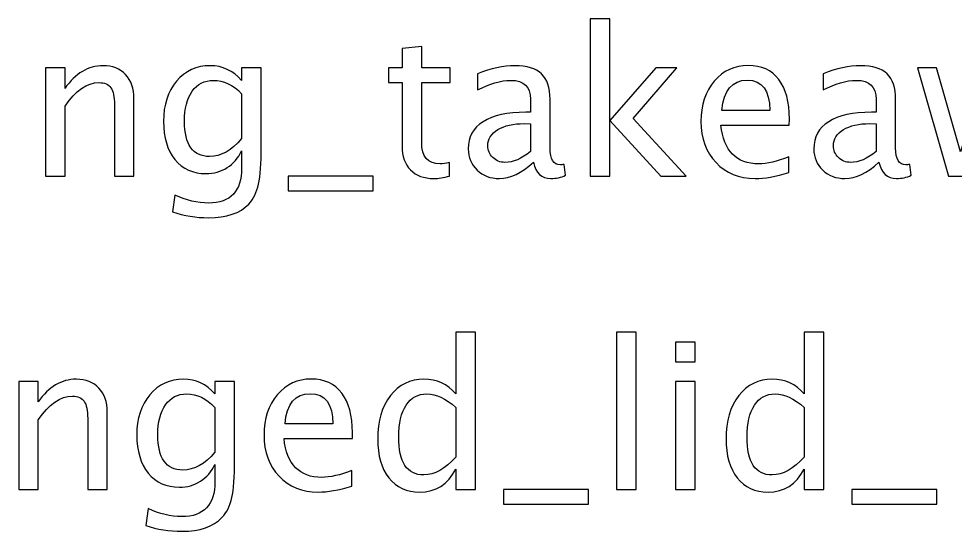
# Model space of a CAD drawing. Header units: centimetres. Extents: x -42.5 to 44.4, y -43.5 to 43.2.
# Drawn here: x -36.78 to -30.95, y 25.96 to 29.15 of the extents above; entities that cross this region are included whole.
import ezdxf

# ---------------------------------------------------------------- set-up
doc = ezdxf.new("R2010")
doc.units = ezdxf.units.CM
doc.header["$MEASUREMENT"] = 0
doc.layers.add('Layer 1', color=7, linetype='Continuous')

msp = doc.modelspace()

# ---------------------------------------------------------------- linework, layer by layer
at = {"layer": 'Layer 1'}
for points, knots in [([(-33.22463, 28.17044), (-33.22463, 28.17044), (-33.22463, 29.14961), (-33.22463, 29.14961), (-33.22463, 29.14961), (-33.22463, 29.14961), (-33.10271, 29.14961), (-33.10271, 29.14961), (-33.10271, 29.14961), (-33.10271, 29.14961), (-33.10271, 28.51694), (-33.10271, 28.51694), (-33.10271, 28.51694), (-33.10271, 28.51694), (-32.81696, 28.84354), (-32.81696, 28.84354), (-32.81696, 28.84354), (-32.81696, 28.84354), (-32.6853, 28.84354), (-32.6853, 28.84354), (-32.6853, 28.84354), (-32.6853, 28.84354), (-32.95835, 28.52943), (-32.95835, 28.52943), (-32.95835, 28.52943), (-32.95835, 28.52943), (-32.62815, 28.17044), (-32.62815, 28.17044), (-32.62815, 28.17044), (-32.62815, 28.17044), (-32.78521, 28.17044), (-32.78521, 28.17044), (-32.78521, 28.17044), (-32.78521, 28.17044), (-33.10271, 28.51567), (-33.10271, 28.51567), (-33.10271, 28.51567), (-33.10271, 28.51567), (-33.10271, 28.17044), (-33.10271, 28.17044), (-33.10271, 28.17044), (-33.10271, 28.17044), (-33.22463, 28.17044), (-33.22463, 28.17044)], [0, 0, 0, 0, 0.0833333, 0.0833333, 0.0833333, 0.0833333, 0.1666667, 0.1666667, 0.1666667, 0.1666667, 0.25, 0.25, 0.25, 0.25, 0.3333333, 0.3333333, 0.3333333, 0.3333333, 0.4166667, 0.4166667, 0.4166667, 0.4166667, 0.5, 0.5, 0.5, 0.5, 0.5833333, 0.5833333, 0.5833333, 0.5833333, 0.6666667, 0.6666667, 0.6666667, 0.6666667, 0.75, 0.75, 0.75, 0.75, 0.8333333, 0.8333333, 0.8333333, 0.8333333, 1, 1, 1, 1]), ([(-34.09987, 28.17065), (-34.13755, 28.16028), (-34.17035, 28.1552), (-34.19808, 28.1552), (-34.19808, 28.1552), (-34.26031, 28.1552), (-34.30878, 28.17298), (-34.3435, 28.20854), (-34.3435, 28.20854), (-34.37842, 28.2441), (-34.39578, 28.29342), (-34.39578, 28.35671), (-34.39578, 28.35671), (-34.39578, 28.35671), (-34.39578, 28.7521), (-34.39578, 28.7521), (-34.39578, 28.7521), (-34.39578, 28.7521), (-34.48002, 28.7521), (-34.48002, 28.7521), (-34.48002, 28.7521), (-34.48002, 28.7521), (-34.48002, 28.84354), (-34.48002, 28.84354), (-34.48002, 28.84354), (-34.48002, 28.84354), (-34.39578, 28.84354), (-34.39578, 28.84354), (-34.39578, 28.84354), (-34.39578, 28.84354), (-34.39578, 28.96525), (-34.39578, 28.96525), (-34.39578, 28.96525), (-34.39578, 28.96525), (-34.27386, 28.97689), (-34.27386, 28.97689), (-34.27386, 28.97689), (-34.27386, 28.97689), (-34.27386, 28.84354), (-34.27386, 28.84354), (-34.27386, 28.84354), (-34.27386, 28.84354), (-34.09733, 28.84354), (-34.09733, 28.84354), (-34.09733, 28.84354), (-34.09733, 28.84354), (-34.09733, 28.7521), (-34.09733, 28.7521), (-34.09733, 28.7521), (-34.09733, 28.7521), (-34.27386, 28.7521), (-34.27386, 28.7521), (-34.27386, 28.7521), (-34.27386, 28.7521), (-34.27386, 28.37872), (-34.27386, 28.37872), (-34.27386, 28.37872), (-34.27386, 28.29067), (-34.23555, 28.24664), (-34.15914, 28.24664), (-34.15914, 28.24664), (-34.14284, 28.24664), (-34.12315, 28.24939), (-34.09987, 28.25468), (-34.09987, 28.25468), (-34.09987, 28.25468), (-34.09987, 28.17065), (-34.09987, 28.17065)], [0, 0, 0, 0, 0.0555556, 0.0555556, 0.0555556, 0.0555556, 0.1111111, 0.1111111, 0.1111111, 0.1111111, 0.1666667, 0.1666667, 0.1666667, 0.1666667, 0.2222222, 0.2222222, 0.2222222, 0.2222222, 0.2777778, 0.2777778, 0.2777778, 0.2777778, 0.3333333, 0.3333333, 0.3333333, 0.3333333, 0.3888889, 0.3888889, 0.3888889, 0.3888889, 0.4444444, 0.4444444, 0.4444444, 0.4444444, 0.5, 0.5, 0.5, 0.5, 0.5555556, 0.5555556, 0.5555556, 0.5555556, 0.6111111, 0.6111111, 0.6111111, 0.6111111, 0.6666667, 0.6666667, 0.6666667, 0.6666667, 0.7222222, 0.7222222, 0.7222222, 0.7222222, 0.7777778, 0.7777778, 0.7777778, 0.7777778, 0.8333333, 0.8333333, 0.8333333, 0.8333333, 0.8888889, 0.8888889, 0.8888889, 0.8888889, 1, 1, 1, 1]), ([(-36.61596, 28.17044), (-36.61596, 28.17044), (-36.61596, 28.84354), (-36.61596, 28.84354), (-36.61596, 28.84354), (-36.61596, 28.84354), (-36.49404, 28.84354), (-36.49404, 28.84354), (-36.49404, 28.84354), (-36.49404, 28.84354), (-36.49404, 28.71633), (-36.49404, 28.71633), (-36.49404, 28.71633), (-36.42948, 28.81052), (-36.35032, 28.85751), (-36.25676, 28.85751), (-36.25676, 28.85751), (-36.19792, 28.85751), (-36.15114, 28.8391), (-36.11664, 28.80205), (-36.11664, 28.80205), (-36.08214, 28.76522), (-36.06478, 28.71548), (-36.06478, 28.65325), (-36.06478, 28.65325), (-36.06478, 28.65325), (-36.06478, 28.17044), (-36.06478, 28.17044), (-36.06478, 28.17044), (-36.06478, 28.17044), (-36.1867, 28.17044), (-36.1867, 28.17044), (-36.1867, 28.17044), (-36.1867, 28.17044), (-36.1867, 28.61346), (-36.1867, 28.61346), (-36.1867, 28.61346), (-36.1867, 28.66341), (-36.19411, 28.69897), (-36.20871, 28.72014), (-36.20871, 28.72014), (-36.22353, 28.74152), (-36.24787, 28.7521), (-36.28195, 28.7521), (-36.28195, 28.7521), (-36.35688, 28.7521), (-36.42758, 28.70321), (-36.49404, 28.60542), (-36.49404, 28.60542), (-36.49404, 28.60542), (-36.49404, 28.17044), (-36.49404, 28.17044), (-36.49404, 28.17044), (-36.49404, 28.17044), (-36.61596, 28.17044), (-36.61596, 28.17044)], [0, 0, 0, 0, 0.0666667, 0.0666667, 0.0666667, 0.0666667, 0.1333333, 0.1333333, 0.1333333, 0.1333333, 0.2, 0.2, 0.2, 0.2, 0.2666667, 0.2666667, 0.2666667, 0.2666667, 0.3333333, 0.3333333, 0.3333333, 0.3333333, 0.4, 0.4, 0.4, 0.4, 0.4666667, 0.4666667, 0.4666667, 0.4666667, 0.5333333, 0.5333333, 0.5333333, 0.5333333, 0.6, 0.6, 0.6, 0.6, 0.6666667, 0.6666667, 0.6666667, 0.6666667, 0.7333333, 0.7333333, 0.7333333, 0.7333333, 0.8, 0.8, 0.8, 0.8, 0.8666667, 0.8666667, 0.8666667, 0.8666667, 1, 1, 1, 1]), ([(-35.82517, 27.94692), (-35.82517, 27.94692), (-35.81078, 28.05233), (-35.81078, 28.05233), (-35.81078, 28.05233), (-35.74008, 28.01931), (-35.67002, 28.0028), (-35.6008, 28.0028), (-35.6008, 28.0028), (-35.46343, 28.0028), (-35.39464, 28.07561), (-35.39464, 28.22103), (-35.39464, 28.22103), (-35.39464, 28.22103), (-35.39464, 28.32686), (-35.39464, 28.32686), (-35.39464, 28.32686), (-35.41581, 28.2822), (-35.44586, 28.2477), (-35.48502, 28.22293), (-35.48502, 28.22293), (-35.52418, 28.19817), (-35.56778, 28.18568), (-35.61583, 28.18568), (-35.61583, 28.18568), (-35.69732, 28.18568), (-35.76188, 28.21489), (-35.80951, 28.27331), (-35.80951, 28.27331), (-35.85713, 28.33173), (-35.88105, 28.41089), (-35.88105, 28.5108), (-35.88105, 28.5108), (-35.88105, 28.61304), (-35.85396, 28.69643), (-35.79977, 28.76099), (-35.79977, 28.76099), (-35.74537, 28.82534), (-35.67531, 28.85751), (-35.58916, 28.85751), (-35.58916, 28.85751), (-35.51381, 28.85751), (-35.44883, 28.82703), (-35.39464, 28.76586), (-35.39464, 28.76586), (-35.39464, 28.76586), (-35.39464, 28.84354), (-35.39464, 28.84354), (-35.39464, 28.84354), (-35.39464, 28.84354), (-35.27272, 28.84354), (-35.27272, 28.84354), (-35.27272, 28.84354), (-35.27272, 28.84354), (-35.27272, 28.35417), (-35.27272, 28.35417), (-35.27272, 28.35417), (-35.27272, 28.24897), (-35.27822, 28.17108), (-35.28923, 28.12049), (-35.28923, 28.12049), (-35.30002, 28.0699), (-35.32077, 28.02841), (-35.35082, 27.99624), (-35.35082, 27.99624), (-35.40416, 27.93972), (-35.48756, 27.91136), (-35.6008, 27.91136), (-35.6008, 27.91136), (-35.67848, 27.91136), (-35.7532, 27.92321), (-35.82517, 27.94692)], [0, 0, 0, 0, 0.0526316, 0.0526316, 0.0526316, 0.0526316, 0.1052632, 0.1052632, 0.1052632, 0.1052632, 0.1578947, 0.1578947, 0.1578947, 0.1578947, 0.2105263, 0.2105263, 0.2105263, 0.2105263, 0.2631579, 0.2631579, 0.2631579, 0.2631579, 0.3157895, 0.3157895, 0.3157895, 0.3157895, 0.3684211, 0.3684211, 0.3684211, 0.3684211, 0.4210526, 0.4210526, 0.4210526, 0.4210526, 0.4736842, 0.4736842, 0.4736842, 0.4736842, 0.5263158, 0.5263158, 0.5263158, 0.5263158, 0.5789474, 0.5789474, 0.5789474, 0.5789474, 0.6315789, 0.6315789, 0.6315789, 0.6315789, 0.6842105, 0.6842105, 0.6842105, 0.6842105, 0.7368421, 0.7368421, 0.7368421, 0.7368421, 0.7894737, 0.7894737, 0.7894737, 0.7894737, 0.8421053, 0.8421053, 0.8421053, 0.8421053, 0.8947368, 0.8947368, 0.8947368, 0.8947368, 1, 1, 1, 1]), ([(-33.57896, 28.25617), (-33.65219, 28.18886), (-33.72268, 28.1552), (-33.79041, 28.1552), (-33.79041, 28.1552), (-33.84608, 28.1552), (-33.89244, 28.17256), (-33.92905, 28.20748), (-33.92905, 28.20748), (-33.96588, 28.24241), (-33.9843, 28.28643), (-33.9843, 28.33956), (-33.9843, 28.33956), (-33.9843, 28.41301), (-33.9534, 28.46953), (-33.89159, 28.5089), (-33.89159, 28.5089), (-33.82978, 28.54827), (-33.74109, 28.56795), (-33.62552, 28.56795), (-33.62552, 28.56795), (-33.62552, 28.56795), (-33.59695, 28.56795), (-33.59695, 28.56795), (-33.59695, 28.56795), (-33.59695, 28.56795), (-33.59695, 28.64902), (-33.59695, 28.64902), (-33.59695, 28.64902), (-33.59695, 28.72712), (-33.63759, 28.76607), (-33.71908, 28.76607), (-33.71908, 28.76607), (-33.78216, 28.76607), (-33.85116, 28.74617), (-33.92588, 28.70638), (-33.92588, 28.70638), (-33.92588, 28.70638), (-33.92588, 28.80671), (-33.92588, 28.80671), (-33.92588, 28.80671), (-33.84375, 28.84058), (-33.76628, 28.85751), (-33.69368, 28.85751), (-33.69368, 28.85751), (-33.61896, 28.85751), (-33.56372, 28.84058), (-33.52837, 28.8065), (-33.52837, 28.8065), (-33.49281, 28.77242), (-33.47503, 28.71993), (-33.47503, 28.64902), (-33.47503, 28.64902), (-33.47503, 28.64902), (-33.47503, 28.34485), (-33.47503, 28.34485), (-33.47503, 28.34485), (-33.47503, 28.27522), (-33.45365, 28.24029), (-33.41068, 28.24029), (-33.41068, 28.24029), (-33.40539, 28.24029), (-33.39756, 28.24114), (-33.38719, 28.24283), (-33.38719, 28.24283), (-33.38719, 28.24283), (-33.37851, 28.1751), (-33.37851, 28.1751), (-33.37851, 28.1751), (-33.40624, 28.16176), (-33.43672, 28.1552), (-33.47016, 28.1552), (-33.47016, 28.1552), (-33.5271, 28.1552), (-33.56329, 28.18886), (-33.57896, 28.25617)], [0, 0, 0, 0, 0.05, 0.05, 0.05, 0.05, 0.1, 0.1, 0.1, 0.1, 0.15, 0.15, 0.15, 0.15, 0.2, 0.2, 0.2, 0.2, 0.25, 0.25, 0.25, 0.25, 0.3, 0.3, 0.3, 0.3, 0.35, 0.35, 0.35, 0.35, 0.4, 0.4, 0.4, 0.4, 0.45, 0.45, 0.45, 0.45, 0.5, 0.5, 0.5, 0.5, 0.55, 0.55, 0.55, 0.55, 0.6, 0.6, 0.6, 0.6, 0.65, 0.65, 0.65, 0.65, 0.7, 0.7, 0.7, 0.7, 0.75, 0.75, 0.75, 0.75, 0.8, 0.8, 0.8, 0.8, 0.85, 0.85, 0.85, 0.85, 0.9, 0.9, 0.9, 0.9, 1, 1, 1, 1]), ([(-31.98828, 28.19203), (-32.07019, 28.16748), (-32.14026, 28.1552), (-32.19868, 28.1552), (-32.19868, 28.1552), (-32.29837, 28.1552), (-32.37944, 28.18822), (-32.44188, 28.25405), (-32.44188, 28.25405), (-32.50432, 28.31988), (-32.53565, 28.40518), (-32.53565, 28.51017), (-32.53565, 28.51017), (-32.53565, 28.61198), (-32.50813, 28.69559), (-32.45289, 28.76099), (-32.45289, 28.76099), (-32.39764, 28.82618), (-32.32695, 28.85878), (-32.2408, 28.85878), (-32.2408, 28.85878), (-32.15931, 28.85878), (-32.09623, 28.82978), (-32.05178, 28.77179), (-32.05178, 28.77179), (-32.00733, 28.71379), (-31.9851, 28.63166), (-31.9851, 28.52519), (-31.9851, 28.52519), (-31.9851, 28.52519), (-31.98574, 28.48794), (-31.98574, 28.48794), (-31.98574, 28.48794), (-31.98574, 28.48794), (-32.41119, 28.48794), (-32.41119, 28.48794), (-32.41119, 28.48794), (-32.39341, 28.32707), (-32.31488, 28.24664), (-32.17582, 28.24664), (-32.17582, 28.24664), (-32.1248, 28.24664), (-32.06236, 28.26103), (-31.98828, 28.28982), (-31.98828, 28.28982), (-31.98828, 28.28982), (-31.98828, 28.19203), (-31.98828, 28.19203)], [0, 0, 0, 0, 0.0769231, 0.0769231, 0.0769231, 0.0769231, 0.1538462, 0.1538462, 0.1538462, 0.1538462, 0.2307692, 0.2307692, 0.2307692, 0.2307692, 0.3076923, 0.3076923, 0.3076923, 0.3076923, 0.3846154, 0.3846154, 0.3846154, 0.3846154, 0.4615385, 0.4615385, 0.4615385, 0.4615385, 0.5384615, 0.5384615, 0.5384615, 0.5384615, 0.6153846, 0.6153846, 0.6153846, 0.6153846, 0.6923077, 0.6923077, 0.6923077, 0.6923077, 0.7692308, 0.7692308, 0.7692308, 0.7692308, 0.8461538, 0.8461538, 0.8461538, 0.8461538, 1, 1, 1, 1]), ([(-31.42779, 28.25617), (-31.50102, 28.18886), (-31.57151, 28.1552), (-31.63924, 28.1552), (-31.63924, 28.1552), (-31.69491, 28.1552), (-31.74127, 28.17256), (-31.77788, 28.20748), (-31.77788, 28.20748), (-31.81471, 28.24241), (-31.83313, 28.28643), (-31.83313, 28.33956), (-31.83313, 28.33956), (-31.83313, 28.41301), (-31.80223, 28.46953), (-31.74042, 28.5089), (-31.74042, 28.5089), (-31.67861, 28.54827), (-31.58992, 28.56795), (-31.47435, 28.56795), (-31.47435, 28.56795), (-31.47435, 28.56795), (-31.44578, 28.56795), (-31.44578, 28.56795), (-31.44578, 28.56795), (-31.44578, 28.56795), (-31.44578, 28.64902), (-31.44578, 28.64902), (-31.44578, 28.64902), (-31.44578, 28.72712), (-31.48642, 28.76607), (-31.56791, 28.76607), (-31.56791, 28.76607), (-31.63099, 28.76607), (-31.69999, 28.74617), (-31.77471, 28.70638), (-31.77471, 28.70638), (-31.77471, 28.70638), (-31.77471, 28.80671), (-31.77471, 28.80671), (-31.77471, 28.80671), (-31.69258, 28.84058), (-31.61511, 28.85751), (-31.54251, 28.85751), (-31.54251, 28.85751), (-31.46779, 28.85751), (-31.41255, 28.84058), (-31.3772, 28.8065), (-31.3772, 28.8065), (-31.34164, 28.77242), (-31.32386, 28.71993), (-31.32386, 28.64902), (-31.32386, 28.64902), (-31.32386, 28.64902), (-31.32386, 28.34485), (-31.32386, 28.34485), (-31.32386, 28.34485), (-31.32386, 28.27522), (-31.30248, 28.24029), (-31.25951, 28.24029), (-31.25951, 28.24029), (-31.25422, 28.24029), (-31.24639, 28.24114), (-31.23602, 28.24283), (-31.23602, 28.24283), (-31.23602, 28.24283), (-31.22734, 28.1751), (-31.22734, 28.1751), (-31.22734, 28.1751), (-31.25507, 28.16176), (-31.28555, 28.1552), (-31.31899, 28.1552), (-31.31899, 28.1552), (-31.37593, 28.1552), (-31.41212, 28.18886), (-31.42779, 28.25617)], [0, 0, 0, 0, 0.05, 0.05, 0.05, 0.05, 0.1, 0.1, 0.1, 0.1, 0.15, 0.15, 0.15, 0.15, 0.2, 0.2, 0.2, 0.2, 0.25, 0.25, 0.25, 0.25, 0.3, 0.3, 0.3, 0.3, 0.35, 0.35, 0.35, 0.35, 0.4, 0.4, 0.4, 0.4, 0.45, 0.45, 0.45, 0.45, 0.5, 0.5, 0.5, 0.5, 0.55, 0.55, 0.55, 0.55, 0.6, 0.6, 0.6, 0.6, 0.65, 0.65, 0.65, 0.65, 0.7, 0.7, 0.7, 0.7, 0.75, 0.75, 0.75, 0.75, 0.8, 0.8, 0.8, 0.8, 0.85, 0.85, 0.85, 0.85, 0.9, 0.9, 0.9, 0.9, 1, 1, 1, 1]), ([(-30.99472, 28.17044), (-30.99472, 28.17044), (-31.18776, 28.84354), (-31.18776, 28.84354), (-31.18776, 28.84354), (-31.18776, 28.84354), (-31.0688, 28.84354), (-31.0688, 28.84354), (-31.0688, 28.84354), (-31.0688, 28.84354), (-30.92085, 28.32094), (-30.92085, 28.32094), (-30.92085, 28.32094), (-30.92085, 28.32094), (-30.76125, 28.84354), (-30.76125, 28.84354), (-30.76125, 28.84354), (-30.76125, 28.84354), (-30.63933, 28.84354), (-30.63933, 28.84354), (-30.63933, 28.84354), (-30.63933, 28.84354), (-30.499, 28.32178), (-30.499, 28.32178), (-30.499, 28.32178), (-30.499, 28.32178), (-30.32924, 28.84354), (-30.32924, 28.84354), (-30.32924, 28.84354), (-30.32924, 28.84354), (-30.2251, 28.84354), (-30.2251, 28.84354), (-30.2251, 28.84354), (-30.2251, 28.84354), (-30.44481, 28.17044), (-30.44481, 28.17044), (-30.44481, 28.17044), (-30.44481, 28.17044), (-30.56673, 28.17044), (-30.56673, 28.17044), (-30.56673, 28.17044), (-30.56673, 28.17044), (-30.71109, 28.69537), (-30.71109, 28.69537), (-30.71109, 28.69537), (-30.71109, 28.69537), (-30.8728, 28.17044), (-30.8728, 28.17044), (-30.8728, 28.17044), (-30.8728, 28.17044), (-30.99472, 28.17044), (-30.99472, 28.17044)], [0, 0, 0, 0, 0.0714286, 0.0714286, 0.0714286, 0.0714286, 0.1428571, 0.1428571, 0.1428571, 0.1428571, 0.2142857, 0.2142857, 0.2142857, 0.2142857, 0.2857143, 0.2857143, 0.2857143, 0.2857143, 0.3571429, 0.3571429, 0.3571429, 0.3571429, 0.4285714, 0.4285714, 0.4285714, 0.4285714, 0.5, 0.5, 0.5, 0.5, 0.5714286, 0.5714286, 0.5714286, 0.5714286, 0.6428571, 0.6428571, 0.6428571, 0.6428571, 0.7142857, 0.7142857, 0.7142857, 0.7142857, 0.7857143, 0.7857143, 0.7857143, 0.7857143, 0.8571429, 0.8571429, 0.8571429, 0.8571429, 1, 1, 1, 1]), ([(-35.39464, 28.40327), (-35.39464, 28.40327), (-35.39464, 28.68246), (-35.39464, 28.68246), (-35.39464, 28.68246), (-35.4484, 28.73813), (-35.50703, 28.76607), (-35.57032, 28.76607), (-35.57032, 28.76607), (-35.62663, 28.76607), (-35.67065, 28.74363), (-35.7024, 28.69855), (-35.7024, 28.69855), (-35.73436, 28.65368), (-35.75024, 28.59123), (-35.75024, 28.51165), (-35.75024, 28.51165), (-35.75024, 28.36539), (-35.69838, 28.29236), (-35.59445, 28.29236), (-35.59445, 28.29236), (-35.52376, 28.29236), (-35.45708, 28.3294), (-35.39464, 28.40327)], [0, 0, 0, 0, 0.1428571, 0.1428571, 0.1428571, 0.1428571, 0.2857143, 0.2857143, 0.2857143, 0.2857143, 0.4285714, 0.4285714, 0.4285714, 0.4285714, 0.5714286, 0.5714286, 0.5714286, 0.5714286, 0.7142857, 0.7142857, 0.7142857, 0.7142857, 1, 1, 1, 1]), ([(-32.40484, 28.57938), (-32.40484, 28.57938), (-32.10766, 28.57938), (-32.10766, 28.57938), (-32.10766, 28.57938), (-32.10766, 28.70469), (-32.15444, 28.76734), (-32.24778, 28.76734), (-32.24778, 28.76734), (-32.34176, 28.76734), (-32.39404, 28.70469), (-32.40484, 28.57938)], [0, 0, 0, 0, 0.25, 0.25, 0.25, 0.25, 0.5, 0.5, 0.5, 0.5, 1, 1, 1, 1]), ([(-33.59695, 28.32263), (-33.59695, 28.32263), (-33.59695, 28.49556), (-33.59695, 28.49556), (-33.59695, 28.49556), (-33.59695, 28.49556), (-33.63611, 28.49683), (-33.63611, 28.49683), (-33.63611, 28.49683), (-33.70384, 28.49683), (-33.75845, 28.48434), (-33.80015, 28.45937), (-33.80015, 28.45937), (-33.84164, 28.43418), (-33.86238, 28.40095), (-33.86238, 28.35946), (-33.86238, 28.35946), (-33.86238, 28.33046), (-33.85201, 28.30591), (-33.83148, 28.2858), (-33.83148, 28.2858), (-33.81073, 28.26569), (-33.78554, 28.25553), (-33.7557, 28.25553), (-33.7557, 28.25553), (-33.7049, 28.25553), (-33.65198, 28.27797), (-33.59695, 28.32263)], [0, 0, 0, 0, 0.125, 0.125, 0.125, 0.125, 0.25, 0.25, 0.25, 0.25, 0.375, 0.375, 0.375, 0.375, 0.5, 0.5, 0.5, 0.5, 0.625, 0.625, 0.625, 0.625, 0.75, 0.75, 0.75, 0.75, 1, 1, 1, 1]), ([(-31.44578, 28.32263), (-31.44578, 28.32263), (-31.44578, 28.49556), (-31.44578, 28.49556), (-31.44578, 28.49556), (-31.44578, 28.49556), (-31.48494, 28.49683), (-31.48494, 28.49683), (-31.48494, 28.49683), (-31.55267, 28.49683), (-31.60728, 28.48434), (-31.64898, 28.45937), (-31.64898, 28.45937), (-31.69047, 28.43418), (-31.71121, 28.40095), (-31.71121, 28.35946), (-31.71121, 28.35946), (-31.71121, 28.33046), (-31.70084, 28.30591), (-31.68031, 28.2858), (-31.68031, 28.2858), (-31.65956, 28.26569), (-31.63437, 28.25553), (-31.60453, 28.25553), (-31.60453, 28.25553), (-31.55373, 28.25553), (-31.50081, 28.27797), (-31.44578, 28.32263)], [0, 0, 0, 0, 0.125, 0.125, 0.125, 0.125, 0.25, 0.25, 0.25, 0.25, 0.375, 0.375, 0.375, 0.375, 0.5, 0.5, 0.5, 0.5, 0.625, 0.625, 0.625, 0.625, 0.75, 0.75, 0.75, 0.75, 1, 1, 1, 1]), ([(-35.10444, 28.079), (-35.10444, 28.079), (-35.10444, 28.17044), (-35.10444, 28.17044), (-35.10444, 28.17044), (-35.10444, 28.17044), (-34.57612, 28.17044), (-34.57612, 28.17044), (-34.57612, 28.17044), (-34.57612, 28.17044), (-34.57612, 28.079), (-34.57612, 28.079), (-34.57612, 28.079), (-34.57612, 28.079), (-35.10444, 28.079), (-35.10444, 28.079)], [0, 0, 0, 0, 0.2, 0.2, 0.2, 0.2, 0.4, 0.4, 0.4, 0.4, 0.6, 0.6, 0.6, 0.6, 1, 1, 1, 1]), ([(-34.06144, 26.21887), (-34.06144, 26.21887), (-34.06144, 26.34524), (-34.06144, 26.34524), (-34.06144, 26.34524), (-34.11118, 26.25083), (-34.18611, 26.20363), (-34.28623, 26.20363), (-34.28623, 26.20363), (-34.36751, 26.20363), (-34.43143, 26.23305), (-34.478, 26.29211), (-34.478, 26.29211), (-34.52457, 26.35116), (-34.54785, 26.43181), (-34.54785, 26.53404), (-34.54785, 26.53404), (-34.54785, 26.6458), (-34.52139, 26.73576), (-34.46869, 26.80392), (-34.46869, 26.80392), (-34.41577, 26.87186), (-34.34634, 26.90594), (-34.26019, 26.90594), (-34.26019, 26.90594), (-34.1804, 26.90594), (-34.11393, 26.87546), (-34.06144, 26.81429), (-34.06144, 26.81429), (-34.06144, 26.81429), (-34.06144, 27.19804), (-34.06144, 27.19804), (-34.06144, 27.19804), (-34.06144, 27.19804), (-33.93952, 27.19804), (-33.93952, 27.19804), (-33.93952, 27.19804), (-33.93952, 27.19804), (-33.93952, 26.21887), (-33.93952, 26.21887), (-33.93952, 26.21887), (-33.93952, 26.21887), (-34.06144, 26.21887), (-34.06144, 26.21887)], [0, 0, 0, 0, 0.0833333, 0.0833333, 0.0833333, 0.0833333, 0.1666667, 0.1666667, 0.1666667, 0.1666667, 0.25, 0.25, 0.25, 0.25, 0.3333333, 0.3333333, 0.3333333, 0.3333333, 0.4166667, 0.4166667, 0.4166667, 0.4166667, 0.5, 0.5, 0.5, 0.5, 0.5833333, 0.5833333, 0.5833333, 0.5833333, 0.6666667, 0.6666667, 0.6666667, 0.6666667, 0.75, 0.75, 0.75, 0.75, 0.8333333, 0.8333333, 0.8333333, 0.8333333, 1, 1, 1, 1]), ([(-33.06026, 26.21887), (-33.06026, 26.21887), (-33.06026, 27.19804), (-33.06026, 27.19804), (-33.06026, 27.19804), (-33.06026, 27.19804), (-32.93834, 27.19804), (-32.93834, 27.19804), (-32.93834, 27.19804), (-32.93834, 27.19804), (-32.93834, 26.21887), (-32.93834, 26.21887), (-32.93834, 26.21887), (-32.93834, 26.21887), (-33.06026, 26.21887), (-33.06026, 26.21887)], [0, 0, 0, 0, 0.2, 0.2, 0.2, 0.2, 0.4, 0.4, 0.4, 0.4, 0.6, 0.6, 0.6, 0.6, 1, 1, 1, 1]), ([(-31.89313, 26.21887), (-31.89313, 26.21887), (-31.89313, 26.34524), (-31.89313, 26.34524), (-31.89313, 26.34524), (-31.94287, 26.25083), (-32.0178, 26.20363), (-32.11792, 26.20363), (-32.11792, 26.20363), (-32.1992, 26.20363), (-32.26312, 26.23305), (-32.30969, 26.29211), (-32.30969, 26.29211), (-32.35626, 26.35116), (-32.37954, 26.43181), (-32.37954, 26.53404), (-32.37954, 26.53404), (-32.37954, 26.6458), (-32.35308, 26.73576), (-32.30038, 26.80392), (-32.30038, 26.80392), (-32.24746, 26.87186), (-32.17803, 26.90594), (-32.09188, 26.90594), (-32.09188, 26.90594), (-32.01209, 26.90594), (-31.94562, 26.87546), (-31.89313, 26.81429), (-31.89313, 26.81429), (-31.89313, 26.81429), (-31.89313, 27.19804), (-31.89313, 27.19804), (-31.89313, 27.19804), (-31.89313, 27.19804), (-31.77121, 27.19804), (-31.77121, 27.19804), (-31.77121, 27.19804), (-31.77121, 27.19804), (-31.77121, 26.21887), (-31.77121, 26.21887), (-31.77121, 26.21887), (-31.77121, 26.21887), (-31.89313, 26.21887), (-31.89313, 26.21887)], [0, 0, 0, 0, 0.0833333, 0.0833333, 0.0833333, 0.0833333, 0.1666667, 0.1666667, 0.1666667, 0.1666667, 0.25, 0.25, 0.25, 0.25, 0.3333333, 0.3333333, 0.3333333, 0.3333333, 0.4166667, 0.4166667, 0.4166667, 0.4166667, 0.5, 0.5, 0.5, 0.5, 0.5833333, 0.5833333, 0.5833333, 0.5833333, 0.6666667, 0.6666667, 0.6666667, 0.6666667, 0.75, 0.75, 0.75, 0.75, 0.8333333, 0.8333333, 0.8333333, 0.8333333, 1, 1, 1, 1]), ([(-32.69323, 27.01516), (-32.69323, 27.01516), (-32.69323, 27.13708), (-32.69323, 27.13708), (-32.69323, 27.13708), (-32.69323, 27.13708), (-32.57131, 27.13708), (-32.57131, 27.13708), (-32.57131, 27.13708), (-32.57131, 27.13708), (-32.57131, 27.01516), (-32.57131, 27.01516), (-32.57131, 27.01516), (-32.57131, 27.01516), (-32.69323, 27.01516), (-32.69323, 27.01516)], [0, 0, 0, 0, 0.2, 0.2, 0.2, 0.2, 0.4, 0.4, 0.4, 0.4, 0.6, 0.6, 0.6, 0.6, 1, 1, 1, 1]), ([(-36.78221, 26.21887), (-36.78221, 26.21887), (-36.78221, 26.89197), (-36.78221, 26.89197), (-36.78221, 26.89197), (-36.78221, 26.89197), (-36.66029, 26.89197), (-36.66029, 26.89197), (-36.66029, 26.89197), (-36.66029, 26.89197), (-36.66029, 26.76476), (-36.66029, 26.76476), (-36.66029, 26.76476), (-36.59573, 26.85895), (-36.51657, 26.90594), (-36.42301, 26.90594), (-36.42301, 26.90594), (-36.36417, 26.90594), (-36.31739, 26.88753), (-36.28289, 26.85048), (-36.28289, 26.85048), (-36.24839, 26.81365), (-36.23103, 26.76391), (-36.23103, 26.70168), (-36.23103, 26.70168), (-36.23103, 26.70168), (-36.23103, 26.21887), (-36.23103, 26.21887), (-36.23103, 26.21887), (-36.23103, 26.21887), (-36.35295, 26.21887), (-36.35295, 26.21887), (-36.35295, 26.21887), (-36.35295, 26.21887), (-36.35295, 26.66189), (-36.35295, 26.66189), (-36.35295, 26.66189), (-36.35295, 26.71184), (-36.36036, 26.7474), (-36.37496, 26.76857), (-36.37496, 26.76857), (-36.38978, 26.78995), (-36.41412, 26.80053), (-36.4482, 26.80053), (-36.4482, 26.80053), (-36.52313, 26.80053), (-36.59383, 26.75164), (-36.66029, 26.65385), (-36.66029, 26.65385), (-36.66029, 26.65385), (-36.66029, 26.21887), (-36.66029, 26.21887), (-36.66029, 26.21887), (-36.66029, 26.21887), (-36.78221, 26.21887), (-36.78221, 26.21887)], [0, 0, 0, 0, 0.0666667, 0.0666667, 0.0666667, 0.0666667, 0.1333333, 0.1333333, 0.1333333, 0.1333333, 0.2, 0.2, 0.2, 0.2, 0.2666667, 0.2666667, 0.2666667, 0.2666667, 0.3333333, 0.3333333, 0.3333333, 0.3333333, 0.4, 0.4, 0.4, 0.4, 0.4666667, 0.4666667, 0.4666667, 0.4666667, 0.5333333, 0.5333333, 0.5333333, 0.5333333, 0.6, 0.6, 0.6, 0.6, 0.6666667, 0.6666667, 0.6666667, 0.6666667, 0.7333333, 0.7333333, 0.7333333, 0.7333333, 0.8, 0.8, 0.8, 0.8, 0.8666667, 0.8666667, 0.8666667, 0.8666667, 1, 1, 1, 1]), ([(-35.99142, 25.99535), (-35.99142, 25.99535), (-35.97703, 26.10076), (-35.97703, 26.10076), (-35.97703, 26.10076), (-35.90633, 26.06774), (-35.83627, 26.05123), (-35.76705, 26.05123), (-35.76705, 26.05123), (-35.62968, 26.05123), (-35.56089, 26.12404), (-35.56089, 26.26946), (-35.56089, 26.26946), (-35.56089, 26.26946), (-35.56089, 26.37529), (-35.56089, 26.37529), (-35.56089, 26.37529), (-35.58206, 26.33063), (-35.61211, 26.29613), (-35.65127, 26.27136), (-35.65127, 26.27136), (-35.69043, 26.2466), (-35.73403, 26.23411), (-35.78208, 26.23411), (-35.78208, 26.23411), (-35.86357, 26.23411), (-35.92813, 26.26332), (-35.97576, 26.32174), (-35.97576, 26.32174), (-36.02338, 26.38016), (-36.0473, 26.45932), (-36.0473, 26.55923), (-36.0473, 26.55923), (-36.0473, 26.66147), (-36.02021, 26.74486), (-35.96602, 26.80942), (-35.96602, 26.80942), (-35.91162, 26.87377), (-35.84156, 26.90594), (-35.75541, 26.90594), (-35.75541, 26.90594), (-35.68006, 26.90594), (-35.61508, 26.87546), (-35.56089, 26.81429), (-35.56089, 26.81429), (-35.56089, 26.81429), (-35.56089, 26.89197), (-35.56089, 26.89197), (-35.56089, 26.89197), (-35.56089, 26.89197), (-35.43897, 26.89197), (-35.43897, 26.89197), (-35.43897, 26.89197), (-35.43897, 26.89197), (-35.43897, 26.4026), (-35.43897, 26.4026), (-35.43897, 26.4026), (-35.43897, 26.2974), (-35.44447, 26.21951), (-35.45548, 26.16892), (-35.45548, 26.16892), (-35.46627, 26.11833), (-35.48702, 26.07684), (-35.51707, 26.04467), (-35.51707, 26.04467), (-35.57041, 25.98815), (-35.65381, 25.95979), (-35.76705, 25.95979), (-35.76705, 25.95979), (-35.84473, 25.95979), (-35.91945, 25.97164), (-35.99142, 25.99535)], [0, 0, 0, 0, 0.0526316, 0.0526316, 0.0526316, 0.0526316, 0.1052632, 0.1052632, 0.1052632, 0.1052632, 0.1578947, 0.1578947, 0.1578947, 0.1578947, 0.2105263, 0.2105263, 0.2105263, 0.2105263, 0.2631579, 0.2631579, 0.2631579, 0.2631579, 0.3157895, 0.3157895, 0.3157895, 0.3157895, 0.3684211, 0.3684211, 0.3684211, 0.3684211, 0.4210526, 0.4210526, 0.4210526, 0.4210526, 0.4736842, 0.4736842, 0.4736842, 0.4736842, 0.5263158, 0.5263158, 0.5263158, 0.5263158, 0.5789474, 0.5789474, 0.5789474, 0.5789474, 0.6315789, 0.6315789, 0.6315789, 0.6315789, 0.6842105, 0.6842105, 0.6842105, 0.6842105, 0.7368421, 0.7368421, 0.7368421, 0.7368421, 0.7894737, 0.7894737, 0.7894737, 0.7894737, 0.8421053, 0.8421053, 0.8421053, 0.8421053, 0.8947368, 0.8947368, 0.8947368, 0.8947368, 1, 1, 1, 1]), ([(-34.70808, 26.24046), (-34.78999, 26.21591), (-34.86006, 26.20363), (-34.91848, 26.20363), (-34.91848, 26.20363), (-35.01817, 26.20363), (-35.09924, 26.23665), (-35.16168, 26.30248), (-35.16168, 26.30248), (-35.22412, 26.36831), (-35.25545, 26.45361), (-35.25545, 26.5586), (-35.25545, 26.5586), (-35.25545, 26.66041), (-35.22793, 26.74402), (-35.17269, 26.80942), (-35.17269, 26.80942), (-35.11744, 26.87461), (-35.04675, 26.90721), (-34.9606, 26.90721), (-34.9606, 26.90721), (-34.87911, 26.90721), (-34.81603, 26.87821), (-34.77158, 26.82022), (-34.77158, 26.82022), (-34.72713, 26.76222), (-34.7049, 26.68009), (-34.7049, 26.57362), (-34.7049, 26.57362), (-34.7049, 26.57362), (-34.70554, 26.53637), (-34.70554, 26.53637), (-34.70554, 26.53637), (-34.70554, 26.53637), (-35.13099, 26.53637), (-35.13099, 26.53637), (-35.13099, 26.53637), (-35.11321, 26.3755), (-35.03468, 26.29507), (-34.89562, 26.29507), (-34.89562, 26.29507), (-34.8446, 26.29507), (-34.78216, 26.30946), (-34.70808, 26.33825), (-34.70808, 26.33825), (-34.70808, 26.33825), (-34.70808, 26.24046), (-34.70808, 26.24046)], [0, 0, 0, 0, 0.0769231, 0.0769231, 0.0769231, 0.0769231, 0.1538462, 0.1538462, 0.1538462, 0.1538462, 0.2307692, 0.2307692, 0.2307692, 0.2307692, 0.3076923, 0.3076923, 0.3076923, 0.3076923, 0.3846154, 0.3846154, 0.3846154, 0.3846154, 0.4615385, 0.4615385, 0.4615385, 0.4615385, 0.5384615, 0.5384615, 0.5384615, 0.5384615, 0.6153846, 0.6153846, 0.6153846, 0.6153846, 0.6923077, 0.6923077, 0.6923077, 0.6923077, 0.7692308, 0.7692308, 0.7692308, 0.7692308, 0.8461538, 0.8461538, 0.8461538, 0.8461538, 1, 1, 1, 1]), ([(-32.69323, 26.21887), (-32.69323, 26.21887), (-32.69323, 26.89197), (-32.69323, 26.89197), (-32.69323, 26.89197), (-32.69323, 26.89197), (-32.57131, 26.89197), (-32.57131, 26.89197), (-32.57131, 26.89197), (-32.57131, 26.89197), (-32.57131, 26.21887), (-32.57131, 26.21887), (-32.57131, 26.21887), (-32.57131, 26.21887), (-32.69323, 26.21887), (-32.69323, 26.21887)], [0, 0, 0, 0, 0.2, 0.2, 0.2, 0.2, 0.4, 0.4, 0.4, 0.4, 0.6, 0.6, 0.6, 0.6, 1, 1, 1, 1]), ([(-35.56089, 26.4517), (-35.56089, 26.4517), (-35.56089, 26.73089), (-35.56089, 26.73089), (-35.56089, 26.73089), (-35.61465, 26.78656), (-35.67328, 26.8145), (-35.73657, 26.8145), (-35.73657, 26.8145), (-35.79288, 26.8145), (-35.8369, 26.79206), (-35.86865, 26.74698), (-35.86865, 26.74698), (-35.90061, 26.70211), (-35.91649, 26.63966), (-35.91649, 26.56008), (-35.91649, 26.56008), (-35.91649, 26.41382), (-35.86463, 26.34079), (-35.7607, 26.34079), (-35.7607, 26.34079), (-35.69001, 26.34079), (-35.62333, 26.37783), (-35.56089, 26.4517)], [0, 0, 0, 0, 0.1428571, 0.1428571, 0.1428571, 0.1428571, 0.2857143, 0.2857143, 0.2857143, 0.2857143, 0.4285714, 0.4285714, 0.4285714, 0.4285714, 0.5714286, 0.5714286, 0.5714286, 0.5714286, 0.7142857, 0.7142857, 0.7142857, 0.7142857, 1, 1, 1, 1]), ([(-35.12464, 26.62781), (-35.12464, 26.62781), (-34.82746, 26.62781), (-34.82746, 26.62781), (-34.82746, 26.62781), (-34.82746, 26.75312), (-34.87424, 26.81577), (-34.96758, 26.81577), (-34.96758, 26.81577), (-35.06156, 26.81577), (-35.11384, 26.75312), (-35.12464, 26.62781)], [0, 0, 0, 0, 0.25, 0.25, 0.25, 0.25, 0.5, 0.5, 0.5, 0.5, 1, 1, 1, 1]), ([(-34.06144, 26.73089), (-34.12473, 26.78656), (-34.18463, 26.8145), (-34.24136, 26.8145), (-34.24136, 26.8145), (-34.29724, 26.8145), (-34.34042, 26.79122), (-34.37111, 26.74444), (-34.37111, 26.74444), (-34.4018, 26.69787), (-34.41704, 26.63183), (-34.41704, 26.54632), (-34.41704, 26.54632), (-34.41704, 26.38905), (-34.36497, 26.31031), (-34.26062, 26.31031), (-34.26062, 26.31031), (-34.19288, 26.31031), (-34.12642, 26.34735), (-34.06144, 26.42122), (-34.06144, 26.42122), (-34.06144, 26.42122), (-34.06144, 26.73089), (-34.06144, 26.73089)], [0, 0, 0, 0, 0.1428571, 0.1428571, 0.1428571, 0.1428571, 0.2857143, 0.2857143, 0.2857143, 0.2857143, 0.4285714, 0.4285714, 0.4285714, 0.4285714, 0.5714286, 0.5714286, 0.5714286, 0.5714286, 0.7142857, 0.7142857, 0.7142857, 0.7142857, 1, 1, 1, 1]), ([(-31.89313, 26.73089), (-31.95642, 26.78656), (-32.01632, 26.8145), (-32.07305, 26.8145), (-32.07305, 26.8145), (-32.12893, 26.8145), (-32.17211, 26.79122), (-32.2028, 26.74444), (-32.2028, 26.74444), (-32.23349, 26.69787), (-32.24873, 26.63183), (-32.24873, 26.54632), (-32.24873, 26.54632), (-32.24873, 26.38905), (-32.19666, 26.31031), (-32.09231, 26.31031), (-32.09231, 26.31031), (-32.02457, 26.31031), (-31.95811, 26.34735), (-31.89313, 26.42122), (-31.89313, 26.42122), (-31.89313, 26.42122), (-31.89313, 26.73089), (-31.89313, 26.73089)], [0, 0, 0, 0, 0.1428571, 0.1428571, 0.1428571, 0.1428571, 0.2857143, 0.2857143, 0.2857143, 0.2857143, 0.4285714, 0.4285714, 0.4285714, 0.4285714, 0.5714286, 0.5714286, 0.5714286, 0.5714286, 0.7142857, 0.7142857, 0.7142857, 0.7142857, 1, 1, 1, 1]), ([(-33.76384, 26.12743), (-33.76384, 26.12743), (-33.76384, 26.21887), (-33.76384, 26.21887), (-33.76384, 26.21887), (-33.76384, 26.21887), (-33.23552, 26.21887), (-33.23552, 26.21887), (-33.23552, 26.21887), (-33.23552, 26.21887), (-33.23552, 26.12743), (-33.23552, 26.12743), (-33.23552, 26.12743), (-33.23552, 26.12743), (-33.76384, 26.12743), (-33.76384, 26.12743)], [0, 0, 0, 0, 0.2, 0.2, 0.2, 0.2, 0.4, 0.4, 0.4, 0.4, 0.6, 0.6, 0.6, 0.6, 1, 1, 1, 1]), ([(-31.59553, 26.12743), (-31.59553, 26.12743), (-31.59553, 26.21887), (-31.59553, 26.21887), (-31.59553, 26.21887), (-31.59553, 26.21887), (-31.06721, 26.21887), (-31.06721, 26.21887), (-31.06721, 26.21887), (-31.06721, 26.21887), (-31.06721, 26.12743), (-31.06721, 26.12743), (-31.06721, 26.12743), (-31.06721, 26.12743), (-31.59553, 26.12743), (-31.59553, 26.12743)], [0, 0, 0, 0, 0.2, 0.2, 0.2, 0.2, 0.4, 0.4, 0.4, 0.4, 0.6, 0.6, 0.6, 0.6, 1, 1, 1, 1])]:
    msp.add_open_spline(points, degree=3, knots=knots, dxfattribs=at)

doc.saveas('drawing.dxf')
